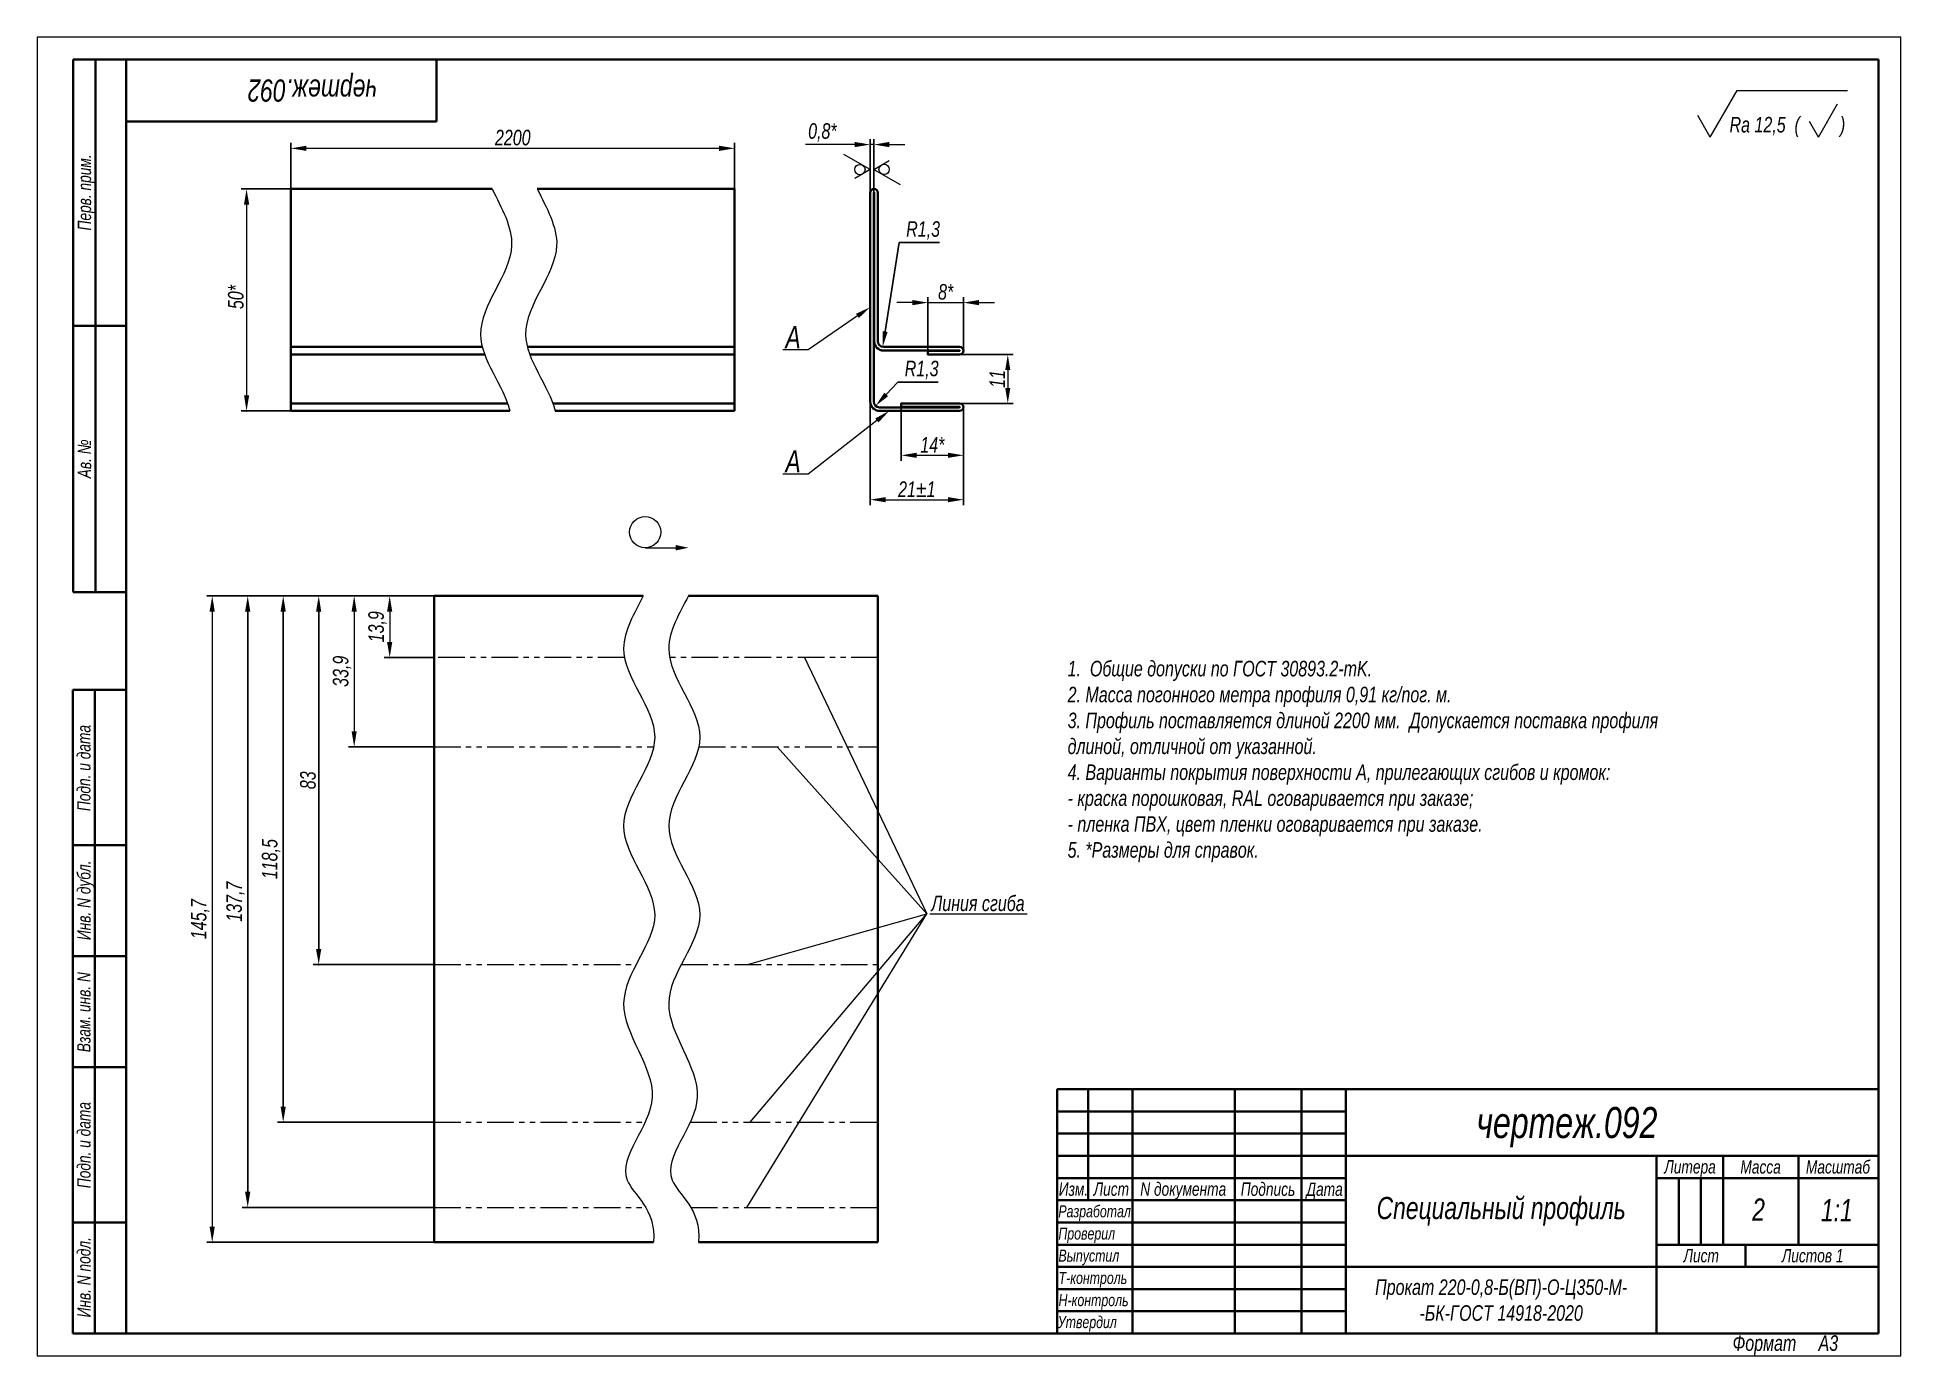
# Model space of a CAD drawing. Header units: millimetres. Extents: x 11012 to 18224, y 1757 to 2054.
# Drawn here: x 11011.7 to 11431.7, y 1757.2 to 2054.2 of the extents above; entities outside this region: 3.
import ezdxf
from ezdxf import colors
from ezdxf.entities.mleader import LeaderData, LeaderLine
from ezdxf.math import Vec2, Vec3

# ---------------------------------------------------------------- set-up
doc = ezdxf.new("R2010")
doc.units = ezdxf.units.MM
doc.linetypes.add('LT_04', pattern=[20, 10, -2, 2, -2, 2, -2])
doc.layers.add('Layer_01', color=7, linetype='Continuous', plot=False)
for name, color, linetype, lineweight in [('Layer_04', 1, 'Continuous', 15), ('Layer_08', 5, 'Continuous', 13), ('Layer_09', 1, 'Continuous', 15), ('Layer_11', 5, 'LT_04', 15), ('Layer_12', 7, 'Continuous', 35), ('Layer_13', 6, 'Continuous', 13), ('Layer_14', 7, 'Continuous', 40)]:
    doc.layers.add(name, color=color, linetype=linetype, lineweight=lineweight)
doc.styles.get("Standard").update_dxf_attribs({"font": 'arial.ttf'})
doc.styles.add('Style_01', font='ARIALNI.TTF', dxfattribs={"width": 0.9, "height": 3.5})
doc.dimstyles.new('DimStyle_01', dxfattribs={"dimtxt": 3.5, "dimasz": 2.5, "dimexe": 1.25, "dimexo": 0, "dimtad": 1, "dimtxsty": 'Style_01', "dimcen": 2.5, "dimazin": 3, "dimtfac": 1, "dimtmove": 0, "dimatfit": 3})
doc.dimstyles.new('DimStyle_02', dxfattribs={"dimtxt": 3.5, "dimasz": 2.5, "dimexe": 1.25, "dimexo": 0, "dimtad": 1, "dimlfac": 2, "dimtxsty": 'Style_01', "dimcen": 2.5, "dimazin": 3, "dimtfac": 1, "dimtmove": 0, "dimatfit": 3})
doc.dimstyles.new('DimStyle_05', dxfattribs={"dimtxt": 3.5, "dimasz": 3.5, "dimexe": 1.25, "dimexo": 0, "dimtad": 1, "dimdec": 1, "dimtxsty": 'Style_01', "dimcen": 0, "dimazin": 3, "dimtfac": 1, "dimtdec": 1, "dimtmove": 0, "dimatfit": 3})

# ---------------------------------------------------------------- blocks, each defined once
blk = doc.blocks.new('*D7058')
at = {"layer": 'Layer_01', "color": 0, "ltscale": 0.04}
for p in [(11068.86, 2019.99), (11058.86, 1969.99), (11068.86, 1969.99)]:
    blk.add_point(p, dxfattribs=at)
at = {"layer": 'Layer_09', "color": 0, "lineweight": -2, "ltscale": 0.04}
for p, q in [((11068.86, 2019.99), (11057.61, 2019.99)), ((11068.86, 1969.99), (11057.61, 1969.99))]:
    blk.add_line(p, q, dxfattribs=at)
at = {"layer": 'Layer_09', "color": 0, "ltscale": 0.04}
blk.add_line((11058.86, 2016.49), (11058.86, 1973.49), dxfattribs=at)
for points in [[(11058.28, 2016.49), (11059.45, 2016.49), (11058.86, 2019.99)], [(11058.28, 1973.49), (11059.45, 1973.49), (11058.86, 1969.99)]]:
    blk.add_solid(points, dxfattribs=at)
at = {"layer": 'Layer_09', "color": 0, "ltscale": 0.04, "insert": (11056.45, 1995.63), "char_height": 3.5, "attachment_point": 5, "rotation": 90, "style": 'Style_01'}
blk.add_mtext('50*', dxfattribs=at)
blk = doc.blocks.new('*D7059')
at = {"layer": 'Layer_01', "color": 0, "ltscale": 0.04}
for p in [(11199.43, 1972.09), (11220.43, 1970.84), (11220.43, 1949.99)]:
    blk.add_point(p, dxfattribs=at)
at = {"layer": 'Layer_09', "color": 0, "lineweight": -2, "ltscale": 0.04}
for p, q in [((11199.43, 1972.09), (11199.43, 1948.74)), ((11220.43, 1970.84), (11220.43, 1948.74))]:
    blk.add_line(p, q, dxfattribs=at)
at = {"layer": 'Layer_09', "color": 0, "ltscale": 0.04}
blk.add_line((11202.93, 1949.99), (11216.93, 1949.99), dxfattribs=at)
for points in [[(11202.93, 1950.58), (11202.93, 1949.41), (11199.43, 1949.99)], [(11216.93, 1950.58), (11216.93, 1949.41), (11220.43, 1949.99)]]:
    blk.add_solid(points, dxfattribs=at)
at = {"layer": 'Layer_09', "color": 0, "ltscale": 0.04, "insert": (11209.93, 1952.37), "char_height": 3.5, "attachment_point": 5, "style": 'Style_01'}
blk.add_mtext('21%%P1', dxfattribs=at)
blk = doc.blocks.new('*D6817')
at = {"layer": 'Layer_01', "color": 0, "ltscale": 0.04}
for p in [(11199.43, 2029.99), (11199.43, 2017.48), (11200.23, 2017.48)]:
    blk.add_point(p, dxfattribs=at)
at = {"layer": 'Layer_09', "color": 0, "ltscale": 0.04}
for p, q in [((11195.93, 2029.99), (11184.84, 2029.99)), ((11200.23, 2029.99), (11199.43, 2029.99)), ((11203.73, 2029.99), (11207.23, 2029.99))]:
    blk.add_line(p, q, dxfattribs=at)
at = {"layer": 'Layer_09', "color": 0, "lineweight": -2, "ltscale": 0.04}
for p, q in [((11199.43, 2017.48), (11199.43, 2031.24)), ((11200.23, 2017.48), (11200.23, 2031.24))]:
    blk.add_line(p, q, dxfattribs=at)
at = {"layer": 'Layer_09', "color": 0, "ltscale": 0.04}
for points in [[(11195.93, 2030.58), (11195.93, 2029.41), (11199.43, 2029.99)], [(11203.73, 2030.58), (11203.73, 2029.41), (11200.23, 2029.99)]]:
    blk.add_solid(points, dxfattribs=at)
at = {"layer": 'Layer_09', "color": 0, "ltscale": 0.04, "insert": (11188.64, 2032.73), "char_height": 3.5, "attachment_point": 5, "style": 'Style_01'}
blk.add_mtext('0,8*', dxfattribs=at)
blk = doc.blocks.new('*D7060')
at = {"layer": 'Layer_01', "color": 0, "ltscale": 0.04}
for p in [(11206.43, 1971.69), (11220.43, 1970.84), (11220.43, 1959.99)]:
    blk.add_point(p, dxfattribs=at)
at = {"layer": 'Layer_09', "color": 0, "lineweight": -2, "ltscale": 0.04}
for p, q in [((11206.43, 1971.69), (11206.43, 1958.74)), ((11220.43, 1970.84), (11220.43, 1958.74))]:
    blk.add_line(p, q, dxfattribs=at)
at = {"layer": 'Layer_09', "color": 0, "ltscale": 0.04}
blk.add_line((11209.93, 1959.99), (11216.93, 1959.99), dxfattribs=at)
for points in [[(11209.93, 1960.58), (11209.93, 1959.41), (11206.43, 1959.99)], [(11216.93, 1960.58), (11216.93, 1959.41), (11220.43, 1959.99)]]:
    blk.add_solid(points, dxfattribs=at)
at = {"layer": 'Layer_09', "color": 0, "ltscale": 0.04, "insert": (11213.43, 1962.37), "char_height": 3.5, "attachment_point": 5, "style": 'Style_01'}
blk.add_mtext('14*', dxfattribs=at)
blk = doc.blocks.new('*D7061')
at = {"layer": 'Layer_01', "color": 0, "ltscale": 0.04}
for p in [(11220.43, 1994.39), (11212.43, 1982.69), (11220.43, 1983.54)]:
    blk.add_point(p, dxfattribs=at)
at = {"layer": 'Layer_09', "color": 0, "lineweight": -2, "ltscale": 0.04}
for p, q in [((11212.43, 1982.69), (11212.43, 1995.64)), ((11220.43, 1983.54), (11220.43, 1995.64))]:
    blk.add_line(p, q, dxfattribs=at)
at = {"layer": 'Layer_09', "color": 0, "ltscale": 0.04}
for p, q in [((11208.93, 1994.39), (11205.43, 1994.39)), ((11212.43, 1994.39), (11220.43, 1994.39)), ((11223.93, 1994.39), (11227.43, 1994.39))]:
    blk.add_line(p, q, dxfattribs=at)
for points in [[(11208.93, 1994.98), (11208.93, 1993.81), (11212.43, 1994.39)], [(11223.93, 1994.98), (11223.93, 1993.81), (11220.43, 1994.39)]]:
    blk.add_solid(points, dxfattribs=at)
at = {"layer": 'Layer_09', "color": 0, "ltscale": 0.04, "insert": (11216.43, 1996.8), "char_height": 3.5, "attachment_point": 5, "style": 'Style_01'}
blk.add_mtext('8*', dxfattribs=at)
blk = doc.blocks.new('*D7062')
at = {"layer": 'Layer_01', "color": 0, "ltscale": 0.04}
for p in [(11219.58, 1982.69), (11219.58, 1971.69), (11230.43, 1971.69)]:
    blk.add_point(p, dxfattribs=at)
at = {"layer": 'Layer_09', "color": 0, "lineweight": -2, "ltscale": 0.04}
for p, q in [((11219.58, 1982.69), (11231.68, 1982.69)), ((11219.58, 1971.69), (11231.68, 1971.69))]:
    blk.add_line(p, q, dxfattribs=at)
at = {"layer": 'Layer_09', "color": 0, "ltscale": 0.04}
blk.add_line((11230.43, 1979.19), (11230.43, 1975.19), dxfattribs=at)
for points in [[(11229.85, 1979.19), (11231.01, 1979.19), (11230.43, 1982.69)], [(11229.85, 1975.19), (11231.01, 1975.19), (11230.43, 1971.69)]]:
    blk.add_solid(points, dxfattribs=at)
at = {"layer": 'Layer_09', "color": 0, "ltscale": 0.04, "insert": (11228.05, 1977.19), "char_height": 3.5, "attachment_point": 5, "rotation": 90, "style": 'Style_01'}
blk.add_mtext('11', dxfattribs=at)
blk = doc.blocks.new('*D6818')
at = {"layer": 'Layer_01', "color": 0, "ltscale": 0.04}
for p in [(11068.86, 2029.14), (11068.86, 2019.14), (11168.86, 2019.14)]:
    blk.add_point(p, dxfattribs=at)
at = {"layer": 'Layer_09', "color": 0, "lineweight": -2, "ltscale": 0.04}
for p, q in [((11068.86, 2019.14), (11068.86, 2030.39)), ((11168.86, 2019.14), (11168.86, 2030.39))]:
    blk.add_line(p, q, dxfattribs=at)
at = {"layer": 'Layer_09', "color": 0, "ltscale": 0.04}
blk.add_line((11165.36, 2029.14), (11072.36, 2029.14), dxfattribs=at)
for points in [[(11072.36, 2029.73), (11072.36, 2028.56), (11068.86, 2029.14)], [(11165.36, 2029.73), (11165.36, 2028.56), (11168.86, 2029.14)]]:
    blk.add_solid(points, dxfattribs=at)
at = {"layer": 'Layer_09', "color": 0, "ltscale": 0.04, "insert": (11118.86, 2031.55), "char_height": 3.5, "attachment_point": 5, "style": 'Style_01'}
blk.add_mtext('2200', dxfattribs=at)
blk = doc.blocks.new('*D7063')
at = {"layer": 'Layer_01', "color": 0, "ltscale": 0.04}
for p in [(11101.12, 1928.3), (11091.12, 1914.44), (11101.12, 1914.44)]:
    blk.add_point(p, dxfattribs=at)
at = {"layer": 'Layer_09', "color": 0, "lineweight": -2, "ltscale": 0.04}
for p, q in [((11101.12, 1928.3), (11089.87, 1928.3)), ((11101.12, 1914.44), (11089.87, 1914.44))]:
    blk.add_line(p, q, dxfattribs=at)
at = {"layer": 'Layer_09', "color": 0, "ltscale": 0.04}
blk.add_line((11091.12, 1924.8), (11091.12, 1917.94), dxfattribs=at)
for points in [[(11090.53, 1924.8), (11091.7, 1924.8), (11091.12, 1928.3)], [(11090.53, 1917.94), (11091.7, 1917.94), (11091.12, 1914.44)]]:
    blk.add_solid(points, dxfattribs=at)
at = {"layer": 'Layer_09', "color": 0, "ltscale": 0.04, "insert": (11088.38, 1921.37), "char_height": 3.5, "attachment_point": 5, "rotation": 90, "style": 'Style_01'}
blk.add_mtext('13,9', dxfattribs=at)
blk = doc.blocks.new('*D7064')
at = {"layer": 'Layer_01', "color": 0, "ltscale": 0.04}
for p in [(11101.12, 1928.3), (11083.12, 1894.35), (11101.12, 1894.35)]:
    blk.add_point(p, dxfattribs=at)
at = {"layer": 'Layer_09', "color": 0, "lineweight": -2, "ltscale": 0.04}
for p, q in [((11101.12, 1928.3), (11081.87, 1928.3)), ((11101.12, 1894.35), (11081.87, 1894.35))]:
    blk.add_line(p, q, dxfattribs=at)
at = {"layer": 'Layer_09', "color": 0, "ltscale": 0.04}
blk.add_line((11083.12, 1924.8), (11083.12, 1897.85), dxfattribs=at)
for points in [[(11082.53, 1924.8), (11083.7, 1924.8), (11083.12, 1928.3)], [(11082.53, 1897.85), (11083.7, 1897.85), (11083.12, 1894.35)]]:
    blk.add_solid(points, dxfattribs=at)
at = {"layer": 'Layer_09', "color": 0, "ltscale": 0.04, "insert": (11080.38, 1911.33), "char_height": 3.5, "attachment_point": 5, "rotation": 90, "style": 'Style_01'}
blk.add_mtext('33,9', dxfattribs=at)
blk = doc.blocks.new('*D6819')
at = {"layer": 'Layer_01', "color": 0, "ltscale": 0.04}
for p in [(11101.12, 1928.3), (11051.12, 1782.72), (11101.12, 1782.72)]:
    blk.add_point(p, dxfattribs=at)
at = {"layer": 'Layer_09', "color": 0, "lineweight": -2, "ltscale": 0.04}
for p, q in [((11101.12, 1928.3), (11049.87, 1928.3)), ((11101.12, 1782.72), (11049.87, 1782.72))]:
    blk.add_line(p, q, dxfattribs=at)
at = {"layer": 'Layer_09', "color": 0, "ltscale": 0.04}
blk.add_line((11051.12, 1924.8), (11051.12, 1786.22), dxfattribs=at)
for points in [[(11050.53, 1924.8), (11051.7, 1924.8), (11051.12, 1928.3)], [(11050.53, 1786.22), (11051.7, 1786.22), (11051.12, 1782.72)]]:
    blk.add_solid(points, dxfattribs=at)
at = {"layer": 'Layer_09', "color": 0, "ltscale": 0.04, "insert": (11048.38, 1855.51), "char_height": 3.5, "attachment_point": 5, "rotation": 90, "style": 'Style_01'}
blk.add_mtext('145,7', dxfattribs=at)
blk = doc.blocks.new('*D6824')
at = {"layer": 'Layer_01', "color": 0, "ltscale": 0.04}
for p in [(11202.64, 1986.98), (11202.43, 1985.69)]:
    blk.add_point(p, dxfattribs=at)
at = {"layer": 'Layer_09', "color": 0, "lineweight": -2, "ltscale": 0.04}
for p, q in [((11205.96, 2007.91), (11202.78, 1987.87)), ((11215.07, 2007.91), (11205.96, 2007.91))]:
    blk.add_line(p, q, dxfattribs=at)
at = {"layer": 'Layer_09', "color": 0, "ltscale": 0.04}
blk.add_solid([(11202.2, 1987.96), (11203.35, 1987.77), (11202.23, 1984.41)], dxfattribs=at)
at = {"layer": 'Layer_09', "color": 0, "ltscale": 0.04, "insert": (11211.34, 2010.65), "char_height": 3.5, "attachment_point": 5, "style": 'Style_01'}
blk.add_mtext('R1,3', dxfattribs=at)
blk = doc.blocks.new('*D6825')
at = {"layer": 'Layer_01', "color": 0, "ltscale": 0.04}
for p in [(11201.53, 1972.09), (11202.42, 1973.04)]:
    blk.add_point(p, dxfattribs=at)
at = {"layer": 'Layer_09', "color": 0, "lineweight": -2, "ltscale": 0.04}
for p, q in [((11205.63, 1976.49), (11203.03, 1973.7)), ((11214.73, 1976.49), (11205.63, 1976.49))]:
    blk.add_line(p, q, dxfattribs=at)
at = {"layer": 'Layer_09', "color": 0, "ltscale": 0.04}
blk.add_solid([(11202.6, 1974.1), (11203.46, 1973.3), (11200.65, 1971.14)], dxfattribs=at)
at = {"layer": 'Layer_09', "color": 0, "ltscale": 0.04, "insert": (11211.01, 1979.22), "char_height": 3.5, "attachment_point": 5, "style": 'Style_01'}
blk.add_mtext('R1,3', dxfattribs=at)
blk = doc.blocks.new('*D6890')
at = {"layer": 'Layer_01', "color": 0}
for p in [(11101.12, 1928.3), (11075.12, 1845.26), (11101.12, 1845.26)]:
    blk.add_point(p, dxfattribs=at)
at = {"layer": 'Layer_04', "color": 0, "lineweight": -2}
for p, q in [((11101.12, 1928.3), (11073.87, 1928.3)), ((11075.12, 1924.8), (11075.12, 1848.76)), ((11101.12, 1845.26), (11073.87, 1845.26))]:
    blk.add_line(p, q, dxfattribs=at)
at = {"layer": 'Layer_04', "color": 0}
for points in [[(11074.53, 1924.8), (11075.7, 1924.8), (11075.12, 1928.3)], [(11074.53, 1848.76), (11075.7, 1848.76), (11075.12, 1845.26)]]:
    blk.add_solid(points, dxfattribs=at)
at = {"layer": 'Layer_04', "color": 0, "insert": (11072.71, 1886.78), "char_height": 3.5, "attachment_point": 5, "rotation": 90, "style": 'Style_01'}
blk.add_mtext('\\A1;83', dxfattribs=at)
blk = doc.blocks.new('*D6891')
at = {"layer": 'Layer_01', "color": 0}
for p in [(11101.12, 1928.3), (11067.12, 1809.77), (11101.12, 1809.77)]:
    blk.add_point(p, dxfattribs=at)
at = {"layer": 'Layer_04', "color": 0, "lineweight": -2}
for p, q in [((11101.12, 1928.3), (11065.87, 1928.3)), ((11067.12, 1924.8), (11067.12, 1813.27)), ((11101.12, 1809.77), (11065.87, 1809.77))]:
    blk.add_line(p, q, dxfattribs=at)
at = {"layer": 'Layer_04', "color": 0}
for points in [[(11066.53, 1924.8), (11067.7, 1924.8), (11067.12, 1928.3)], [(11066.53, 1813.27), (11067.7, 1813.27), (11067.12, 1809.77)]]:
    blk.add_solid(points, dxfattribs=at)
at = {"layer": 'Layer_04', "color": 0, "insert": (11064.38, 1869.03), "char_height": 3.5, "attachment_point": 5, "rotation": 90, "style": 'Style_01'}
blk.add_mtext('\\A1;118,5', dxfattribs=at)
blk = doc.blocks.new('*D6892')
at = {"layer": 'Layer_01', "color": 0}
for p in [(11101.12, 1928.3), (11059.12, 1790.58), (11101.12, 1790.58)]:
    blk.add_point(p, dxfattribs=at)
at = {"layer": 'Layer_04', "color": 0, "lineweight": -2}
for p, q in [((11101.12, 1928.3), (11057.87, 1928.3)), ((11059.12, 1924.8), (11059.12, 1794.08)), ((11101.12, 1790.58), (11057.87, 1790.58))]:
    blk.add_line(p, q, dxfattribs=at)
at = {"layer": 'Layer_04', "color": 0}
for points in [[(11058.53, 1924.8), (11059.7, 1924.8), (11059.12, 1928.3)], [(11058.53, 1794.08), (11059.7, 1794.08), (11059.12, 1790.58)]]:
    blk.add_solid(points, dxfattribs=at)
at = {"layer": 'Layer_04', "color": 0, "insert": (11056.38, 1859.44), "char_height": 3.5, "attachment_point": 5, "rotation": 90, "style": 'Style_01'}
blk.add_mtext('\\A1;137,7', dxfattribs=at)

msp = doc.modelspace()

# ---------------------------------------------------------------- linework, layer by layer
at = {"layer": 'Layer_11', "linetype": 'LT_04', "ltscale": 0.6}
for p, q in [((11144.049, 1914.444), (11101.117, 1914.444)), ((11201.117, 1914.444), (11154.208, 1914.444)), ((11101.117, 1894.352), (11150.619, 1894.352)), ((11160.778, 1894.352), (11201.117, 1894.352)), ((11101.117, 1845.26), (11146.666, 1845.26)), ((11156.825, 1845.26), (11201.117, 1845.26)), ((11101.117, 1809.768), (11148.71, 1809.768)), ((11158.869, 1809.768), (11201.117, 1809.768)), ((11101.117, 1790.576), (11148.824, 1790.576)), ((11158.983, 1790.576), (11201.117, 1790.576))]:
    msp.add_line(p, q, dxfattribs=at)
at = {"layer": 'Layer_12', "lineweight": 13, "ltscale": 0.303109}
msp.add_line((11388.757, 2031.659), (11394.819, 2042.159), dxfattribs=at)
at = {"layer": 'Layer_12', "lineweight": 13}
msp.add_line((11394.819, 2042.159), (11419.688, 2042.159), dxfattribs=at)
at = {"layer": 'Layer_12', "lineweight": 13, "ltscale": 0.216506}
msp.add_line((11413.122, 2031.659), (11417.452, 2039.159), dxfattribs=at)
at = {"layer": 'Layer_12', "lineweight": 13, "ltscale": 0.141451}
msp.add_line((11388.757, 2031.659), (11385.928, 2036.559), dxfattribs=at)
at = {"layer": 'Layer_12', "lineweight": 13, "ltscale": 0.101036}
msp.add_line((11413.122, 2031.659), (11411.101, 2035.159), dxfattribs=at)
at = {"layer": 'Layer_12'}
for p, q in [((11114.223, 2019.992), (11068.865, 2019.992)), ((11068.865, 2019.142), (11068.865, 2019.992)), ((11068.865, 1985.692), (11068.865, 2019.142)), ((11168.865, 2019.992), (11124.382, 2019.992)), ((11168.865, 2019.992), (11168.865, 2019.142)), ((11168.865, 2019.142), (11168.865, 1985.692)), ((11199.432, 1972.092), (11199.432, 2019.142)), ((11200.232, 1972.092), (11200.232, 2019.142)), ((11200.332, 1985.692), (11200.332, 2019.142)), ((11201.132, 1985.692), (11201.132, 2019.142)), ((11068.865, 1985.692), (11068.865, 1984.392)), ((11068.865, 1982.692), (11068.865, 1984.392)), ((11068.865, 1984.392), (11111.996, 1984.392)), ((11068.865, 1982.692), (11112.538, 1982.692)), ((11068.865, 1972.092), (11068.865, 1982.692)), ((11122.155, 1984.392), (11168.865, 1984.392)), ((11122.697, 1982.692), (11168.865, 1982.692)), ((11168.865, 1984.392), (11168.865, 1985.692)), ((11168.865, 1984.392), (11168.865, 1982.692)), ((11168.865, 1982.692), (11168.865, 1972.092)), ((11219.582, 1984.392), (11202.432, 1984.392)), ((11219.582, 1983.592), (11202.432, 1983.592)), ((11212.432, 1983.492), (11219.582, 1983.492)), ((11212.432, 1983.492), (11212.432, 1982.692)), ((11212.432, 1982.692), (11219.582, 1982.692)), ((11068.865, 1972.092), (11068.865, 1971.692)), ((11068.865, 1969.992), (11068.865, 1971.692)), ((11117.714, 1971.692), (11068.865, 1971.692)), ((11118.234, 1969.992), (11068.865, 1969.992)), ((11168.865, 1971.692), (11127.873, 1971.692)), ((11168.865, 1969.992), (11128.393, 1969.992)), ((11168.865, 1971.692), (11168.865, 1972.092)), ((11168.865, 1971.692), (11168.865, 1969.992)), ((11201.532, 1970.792), (11219.582, 1970.792)), ((11201.532, 1969.992), (11219.582, 1969.992)), ((11206.432, 1970.892), (11206.432, 1971.692)), ((11219.582, 1971.692), (11206.432, 1971.692)), ((11219.582, 1970.892), (11206.432, 1970.892)), ((11148.279, 1928.301), (11101.117, 1928.301)), ((11101.117, 1928.301), (11101.117, 1782.719)), ((11201.117, 1928.301), (11158.438, 1928.301)), ((11201.117, 1782.719), (11201.117, 1928.301)), ((11101.117, 1782.719), (11150.587, 1782.719)), ((11160.746, 1782.719), (11201.117, 1782.719))]:
    msp.add_line(p, q, dxfattribs=at)
for centre, radius, start, end in [((11200.282, 2019.142), 0.85, 0, 180), ((11200.282, 2019.142), 0.05, 0, 180), ((11202.432, 1985.692), 2.1, 180, 270), ((11202.432, 1985.692), 1.3, 180, 270), ((11219.582, 1983.542), 0.85, 270, 90), ((11219.582, 1983.542), 0.05, 270, 90), ((11201.532, 1972.092), 2.1, 180, 270), ((11201.532, 1972.092), 1.3, 180, 270), ((11219.582, 1970.842), 0.85, 270, 90), ((11219.582, 1970.842), 0.05, 270, 90)]:
    msp.add_arc(centre, radius, start, end, dxfattribs=at)
at = {"layer": 'Layer_13'}
for p, q in [((11011.688, 2054.159), (11011.688, 1757.159)), ((11431.688, 2054.159), (11011.688, 2054.159)), ((11431.688, 1757.159), (11431.688, 2054.159)), ((11199.432, 2024.363), (11193.465, 2027.782)), ((11200.232, 2024.363), (11203.716, 2026.431)), ((11199.432, 2024.363), (11195.929, 2022.326)), ((11200.232, 2024.363), (11206.199, 2021.015)), ((11148.695, 1939.181), (11155.599, 1939.174)), ((11184.627, 1914.444), (11212.171, 1856.69)), ((11178.47, 1894.352), (11212.171, 1856.69)), ((11171.581, 1790.576), (11212.171, 1856.69)), ((11171.74, 1845.26), (11212.171, 1856.69)), ((11172.374, 1809.768), (11212.171, 1856.69)), ((11212.837, 1856.69), (11234.798, 1856.69)), ((11011.688, 1757.159), (11431.688, 1757.159))]:
    msp.add_line(p, q, dxfattribs=at)
for centre, radius in [((11197.098, 2024.355), 1.166), ((11202.565, 2024.391), 1.166), ((11148.695, 1942.686), 3.505)]:
    msp.add_circle(centre, radius, dxfattribs=at)
for points, knots in [([(11114.223, 2019.992), (11116.311, 2015.735), (11122.635, 2004.81), (11105.666, 1988.144), (11116.818, 1975.735), (11118.234, 1969.992)], [28.846487, 28.846487, 28.846487, 28.846487, 42.3792402, 63.5688603, 81.82053, 81.82053, 81.82053, 81.82053]), ([(11124.382, 2019.992), (11126.47, 2015.735), (11132.794, 2004.81), (11115.825, 1988.144), (11126.977, 1975.735), (11128.393, 1969.992)], [28.846487, 28.846487, 28.846487, 28.846487, 42.3792402, 63.5688603, 81.82053, 81.82053, 81.82053, 81.82053]), ([(11148.279, 1928.301), (11146.28, 1924.367), (11139.713, 1913.766), (11157.841, 1896.489), (11136.851, 1876.526), (11157.815, 1856.388), (11136.948, 1836.904), (11157.451, 1814.98), (11137.725, 1797.981), (11151.217, 1790.397), (11150.587, 1782.719)], [135.8222071, 135.8222071, 135.8222071, 135.8222071, 148.3273407, 169.5169608, 190.7065809, 211.896201, 233.0858211, 254.2754412, 275.4650613, 288.8937046, 288.8937046, 288.8937046, 288.8937046]), ([(11158.438, 1928.301), (11156.439, 1924.367), (11149.872, 1913.766), (11168, 1896.489), (11147.009, 1876.526), (11167.974, 1856.388), (11147.107, 1836.904), (11167.61, 1814.98), (11147.884, 1797.981), (11161.376, 1790.397), (11160.746, 1782.719)], [135.8222071, 135.8222071, 135.8222071, 135.8222071, 148.3273407, 169.5169608, 190.7065809, 211.896201, 233.0858211, 254.2754412, 275.4650613, 288.8937046, 288.8937046, 288.8937046, 288.8937046])]:
    msp.add_open_spline(points, degree=3, knots=knots, dxfattribs=at)
msp.add_solid([(11155.599, 1938.558), (11158.42, 1939.17), (11155.599, 1939.789)], dxfattribs=at)
at = {"layer": 'Layer_14', "linetype": 'Continuous'}
for p, q in [((11426.688, 2049.159), (11019.812, 2049.159)), ((11019.812, 1929.159), (11019.812, 2049.159)), ((11024.812, 1929.159), (11024.812, 2049.159)), ((11031.688, 2049.159), (11031.688, 1762.159)), ((11101.688, 2049.159), (11101.688, 2035.159)), ((11426.688, 1762.159), (11426.688, 2049.159)), ((11031.688, 2035.159), (11101.688, 2035.159)), ((11019.812, 1989.159), (11031.688, 1989.159)), ((11019.812, 1929.159), (11031.688, 1929.159)), ((11019.688, 1762.159), (11019.688, 1907.159)), ((11019.688, 1907.159), (11031.688, 1907.159)), ((11024.688, 1762.159), (11024.688, 1907.159)), ((11019.688, 1872.159), (11031.688, 1872.159)), ((11019.688, 1847.159), (11031.688, 1847.159)), ((11019.688, 1822.159), (11031.688, 1822.159)), ((11241.565, 1812.193), (11306.608, 1812.193)), ((11241.565, 1807.189), (11306.608, 1807.189)), ((11241.565, 1802.186), (11306.608, 1802.186)), ((11381.658, 1797.183), (11381.658, 1782.173)), ((11386.662, 1797.183), (11386.662, 1782.173)), ((11019.688, 1787.159), (11031.688, 1787.159)), ((11241.565, 1787.176), (11306.608, 1787.176)), ((11241.565, 1782.173), (11306.608, 1782.173)), ((11241.565, 1777.169), (11306.608, 1777.169)), ((11241.565, 1772.166), (11306.608, 1772.166)), ((11241.565, 1767.163), (11306.608, 1767.163)), ((11019.688, 1762.159), (11031.688, 1762.159)), ((11031.688, 1762.159), (11426.688, 1762.159))]:
    msp.add_line(p, q, dxfattribs=at)
for points in [[(11426.688, 1817.196), (11241.565, 1817.196), (11241.565, 1762.159)], [(11248.57, 1817.196), (11248.57, 1792.179)], [(11258.576, 1817.196), (11258.576, 1762.159)], [(11281.592, 1817.196), (11281.592, 1762.159)], [(11296.602, 1817.196), (11296.602, 1762.159)], [(11306.608, 1817.196), (11306.608, 1762.159)], [(11426.688, 1802.186), (11306.608, 1802.186)], [(11376.655, 1802.186), (11376.655, 1762.159)], [(11391.665, 1802.186), (11391.665, 1782.173)], [(11408.676, 1802.186), (11408.676, 1782.173)], [(11408.676, 1802.186), (11408.676, 1782.173)], [(11241.565, 1797.183), (11306.608, 1797.183)], [(11376.655, 1797.183), (11426.688, 1797.183)], [(11241.565, 1792.179), (11306.608, 1792.179)], [(11376.655, 1782.173), (11426.688, 1782.173)], [(11396.668, 1782.173), (11396.668, 1777.169)], [(11306.608, 1777.169), (11426.688, 1777.169)]]:
    msp.add_lwpolyline(points, dxfattribs=at)

# ---------------------------------------------------------------- texts
at = {"layer": 'Layer_04', "width": 37, "attachment_point": 5, "style": 'Style_01'}
for insert, char_height in [((17332.193, 2042.014), 3.5), ((18224.285, 2042.126), 3.5), ((17783.643, 2040.626), 6)]:
    msp.add_mtext('{\\fCalibri|b0|i0|c204;\\c0;^J', dxfattribs=dict(at, insert=insert, char_height=char_height))
at = {"layer": 'Layer_08', "linetype": 'Continuous', "style": 'Style_01', "width": 0.9}
msp.add_text('чертеж.092', height=5, rotation=180, dxfattribs=at).set_placement((11088.305, 2044.66))
for s, height, p in [('Rа 12,5  (         )', 3.5, (11393.11, 2032.719)), ('чертеж.092', 7, (11336.056, 1806.187)), ('Изм.', 3, (11241.916, 1793.183)), ('Лист', 3, (11249.797, 1793.195)), ('N документа', 3, (11260.294, 1793.201)), ('Подпись', 3, (11282.945, 1793.179)), ('Дата', 3, (11297.737, 1793.172)), ('Разработал', 2.7, (11241.83, 1788.337)), ('2', 5, (11398.211, 1787.586)), ('1:1', 5, (11413.706, 1787.443)), ('Проверил', 2.7, (11241.843, 1783.333)), ('Выпустил', 2.7, (11241.851, 1778.345)), ('Т-контроль', 2.7, (11241.875, 1773.332)), ('Н-контроль', 2.7, (11241.875, 1768.329)), ('Утвердил', 2.7, (11241.703, 1763.382))]:
    msp.add_text(s, height=height, dxfattribs=at).set_placement(p)
at = {"layer": 'Layer_08', "linetype": 'Continuous', "lineweight": 25, "style": 'Style_01', "width": 0.9}
for s, p in [('Перв. прим.', (11023.811, 2010.635)), ('Ав. №', (11023.812, 1954.822)), ('Подп. и дата', (11023.684, 1879.838)), ('Инв. N дубл.', (11023.691, 1850.78)), ('Взам. инв. N', (11023.682, 1825.518)), ('Подп. и дата', (11023.688, 1794.895)), ('Инв. N подл.', (11023.687, 1765.785))]:
    msp.add_text(s, height=3, rotation=90, dxfattribs=at).set_placement(p)
at = {"layer": 'Layer_08', "style": 'Style_01', "width": 0.9}
for p in [(11180.317, 1984.094), (11180.317, 1956.13)]:
    msp.add_text('А', height=5, dxfattribs=at).set_placement(p)
at = {"layer": 'Layer_08', "ltscale": 0.04, "style": 'Style_01', "width": 0.9}
msp.add_text('Линия сгиба', height=3.5, dxfattribs=at).set_placement((11213.2, 1857.321))
at = {"layer": 'Layer_08', "linetype": 'Continuous', "lineweight": 25, "style": 'Style_01', "width": 0.9}
for s, p in [('Литера', (11378.425, 1798.216)), ('Масса', (11395.553, 1798.186)), ('Масштаб', (11410.321, 1798.188)), ('Лист ', (11382.742, 1778.201)), ('Листов 1', (11404.902, 1778.196))]:
    msp.add_text(s, height=3, dxfattribs=at).set_placement(p)
at = {"layer": 'Layer_08', "insert": (11243.921, 1913.692), "char_height": 3.5, "attachment_point": 1, "style": 'Style_01'}
msp.add_mtext_dynamic_manual_height_columns('1.  Общие допуски по ГОСТ 30893.2-mK.\\P\\pxb0.25,ql;2. Масса погонного метра профиля 0,91 кг/пог. м.   \\P3. Профиль поставляется длиной 2200 мм.  Допускается поставка профиля длиной, отличной от указанной.\\P\\pq*;4. Варианты покрытия поверхности А, прилегающих сгибов и кромок:\\P- краска порошковая, RAL оговаривается при заказе;\\P- пленка ПВХ, цвет пленки оговаривается при заказе.\\P5. *Размеры для справок.', width=144.65831, gutter_width=70, heights=[66.329], dxfattribs=at)
at = {"layer": 'Layer_08', "linetype": 'Continuous', "width": 70.04667, "attachment_point": 5, "style": 'Style_01'}
for s, insert, char_height in [('Специальный профиль', (11341.632, 1789.678), 5), ('Прокат 220-0,8-Б(ВП)-О-Ц350-М-^J-БК-ГОСТ 14918-2020', (11341.632, 1769.664), 3.5)]:
    msp.add_mtext(s, dxfattribs=dict(at, insert=insert, char_height=char_height))
at = {"layer": 'Layer_08', "linetype": 'Continuous', "lineweight": 25, "insert": (11393.786, 1761.753), "char_height": 3.5, "width": 32.95146, "attachment_point": 1, "style": 'Style_01'}
msp.add_mtext('Формат     А3', dxfattribs=at)

# ---------------------------------------------------------------- dimensions: what is measured, and where the dimension line sits
at = {"layer": 'Layer_04'}
for base, p2, picture, middle in [((11059.117, 1790.576), (11101.117, 1790.576), '*D6892', (11056.382, 1859.438)), ((11067.117, 1809.768), (11101.117, 1809.768), '*D6891', (11064.382, 1869.034)), ((11075.117, 1845.26), (11101.117, 1845.26), '*D6890', (11072.705, 1886.78))]:
    dim = msp.add_linear_dim(base=base, p1=(11101.117, 1928.301), p2=p2, angle=90, dimstyle='DimStyle_05', dxfattribs=at)
    dim.commit()
    dim.dimension.update_dxf_attribs({"geometry": picture, "text_midpoint": middle})
at = {"layer": 'Layer_09', "ltscale": 0.04}
for base, p1, p2, text, picture, middle in [((11068.865, 2029.142), (11168.865, 2019.142), (11068.865, 2019.142), '2200', '*D6818', (11118.865, 2031.554)), ((11199.432, 2029.992), (11200.232, 2017.483), (11199.432, 2017.483), '<>*', '*D6817', (11188.637, 2032.728)), ((11220.432, 1994.392), (11212.432, 1982.692), (11220.432, 1983.542), '<>*', '*D7061', (11216.432, 1996.804)), ((11220.432, 1949.992), (11199.432, 1972.092), (11220.432, 1970.842), '<>%%P1', '*D7059', (11209.932, 1952.375)), ((11220.432, 1959.992), (11206.432, 1971.692), (11220.432, 1970.842), '<>*', '*D7060', (11213.432, 1962.375))]:
    dim = msp.add_linear_dim(base=base, p1=p1, p2=p2, text=text, dimstyle='DimStyle_02', override={"dimasz": 3.5, "dimdec": 1, "dimlfac": 1, "dimlwd": -1}, dxfattribs=at)
    dim.commit()
    dim.dimension.update_dxf_attribs({"geometry": picture, "text_midpoint": middle})
dim = msp.add_linear_dim(base=(11058.865, 1969.992), p1=(11068.865, 2019.992), p2=(11068.865, 1969.992), angle=90, text='<>*', dimstyle='DimStyle_02', override={"dimasz": 3.5, "dimdec": 1, "dimlfac": 1, "dimlwd": -1}, dxfattribs=at)
dim.commit()
dim.dimension.update_dxf_attribs({"geometry": '*D7058', "text_midpoint": (11058.865, 1995.625), "dimtype": 160})
for center, mpoint, override, picture, middle in [((11202.432, 1985.692), (11202.636, 1986.976), {"dimasz": 3.5, "dimlfac": 1, "dimse1": 1}, '*D6824', (11211.343, 2007.912)), ((11201.532, 1972.092), (11202.418, 1973.044), {"dimasz": 3.5, "dimse1": 1}, '*D6825', (11211.008, 1976.489))]:
    dim = msp.add_radius_dim(center=center, mpoint=mpoint, dimstyle='DimStyle_01', override=override, dxfattribs=at)
    dim.commit()
    dim.dimension.update_dxf_attribs({"geometry": picture, "text_midpoint": middle, "dimtype": 164})
for base, p1, p2, picture, middle in [((11230.432, 1971.692), (11219.582, 1982.692), (11219.582, 1971.692), '*D7062', (11228.049, 1977.192)), ((11083.117, 1894.352), (11101.117, 1928.301), (11101.117, 1894.352), '*D7064', (11080.382, 1911.326)), ((11091.117, 1914.444), (11101.117, 1928.301), (11101.117, 1914.444), '*D7063', (11088.382, 1921.372))]:
    dim = msp.add_linear_dim(base=base, p1=p1, p2=p2, angle=90, dimstyle='DimStyle_02', override={"dimasz": 3.5, "dimdec": 1, "dimlfac": 1, "dimlwd": -1}, dxfattribs=at)
    dim.commit()
    dim.dimension.update_dxf_attribs({"geometry": picture, "text_midpoint": middle})
dim = msp.add_linear_dim(base=(11051.117, 1782.719), p1=(11101.117, 1928.301), p2=(11101.117, 1782.719), angle=90, text='145,7', dimstyle='DimStyle_02', override={"dimasz": 3.5, "dimdec": 1, "dimlfac": 1, "dimlwd": -1}, dxfattribs=at)
dim.commit()
dim.dimension.update_dxf_attribs({"geometry": '*D6819', "text_midpoint": (11048.382, 1855.51)})

# ---------------------------------------------------------------- leaders
ml = msp.add_multileader_mtext('Standard', dxfattribs=at)
ml.set_content('', color=256)
ml.set_leader_properties(color=256, lineweight=-1)
ml.build(insert=Vec2(0, 0))
ml.multileader.update_dxf_attribs({"text_left_attachment_type": 6, "text_right_attachment_type": 6, "dogleg_length": 10.022, "arrow_head_size": 3.5})
ctx = ml.context
ctx.base_point, ctx.char_height, ctx.arrow_head_size, ctx.landing_gap_size, ctx.plane_origin = Vec3(11179.719, 1983.744), 3.5, 3.5, 0, Vec3(11199.432, 1993.378)
ctx.left_attachment, ctx.right_attachment = 6, 6
notes = []
notes.append((ctx, [(0, (1, 1, 0), (11185.432, 1983.744), (-1, 0), 5.712, [(0, [(11199.432, 1993.378)], 0, [])])]))
ctx.mtext.insert, ctx.mtext.flow_direction = Vec3(11179.719, 1987.244), 5
ml = msp.add_multileader_mtext('Standard', dxfattribs=at)
ml.set_content('', color=256)
ml.set_leader_properties(color=256, lineweight=-1)
ml.build(insert=Vec2(0, 0))
ml.multileader.update_dxf_attribs({"text_left_attachment_type": 6, "text_right_attachment_type": 6, "dogleg_length": 10.022, "arrow_head_size": 3.5})
ctx = ml.context
ctx.base_point, ctx.char_height, ctx.arrow_head_size, ctx.landing_gap_size, ctx.plane_origin = Vec3(11179.719, 1955.78), 3.5, 3.5, 0, Vec3(11199.432, 1965.414)
ctx.left_attachment, ctx.right_attachment = 6, 6
notes.append((ctx, [(0, (1, 1, 0), (11185.432, 1955.78), (-1, 0), 5.712, [(0, [(11203.685, 1969.992)], 0, [])])]))
ctx.mtext.insert, ctx.mtext.flow_direction = Vec3(11179.719, 1959.28), 5
for ctx, leaders in notes:
    for number, flags, end, landing, length, lines in leaders:
        leader = LeaderData()
        leader.index, (leader.has_last_leader_line, leader.has_dogleg_vector, leader.attachment_direction) = number, flags
        leader.last_leader_point, leader.dogleg_vector, leader.dogleg_length = Vec3(end), Vec3(landing), length
        for number, points, colour, breaks in lines:
            line = LeaderLine()
            line.index, line.vertices, line.color, line.breaks = number, Vec3.list(points), colors.encode_raw_color(colour), breaks
            leader.lines.append(line)
        ctx.leaders.append(leader)

doc.saveas('drawing.dxf')
